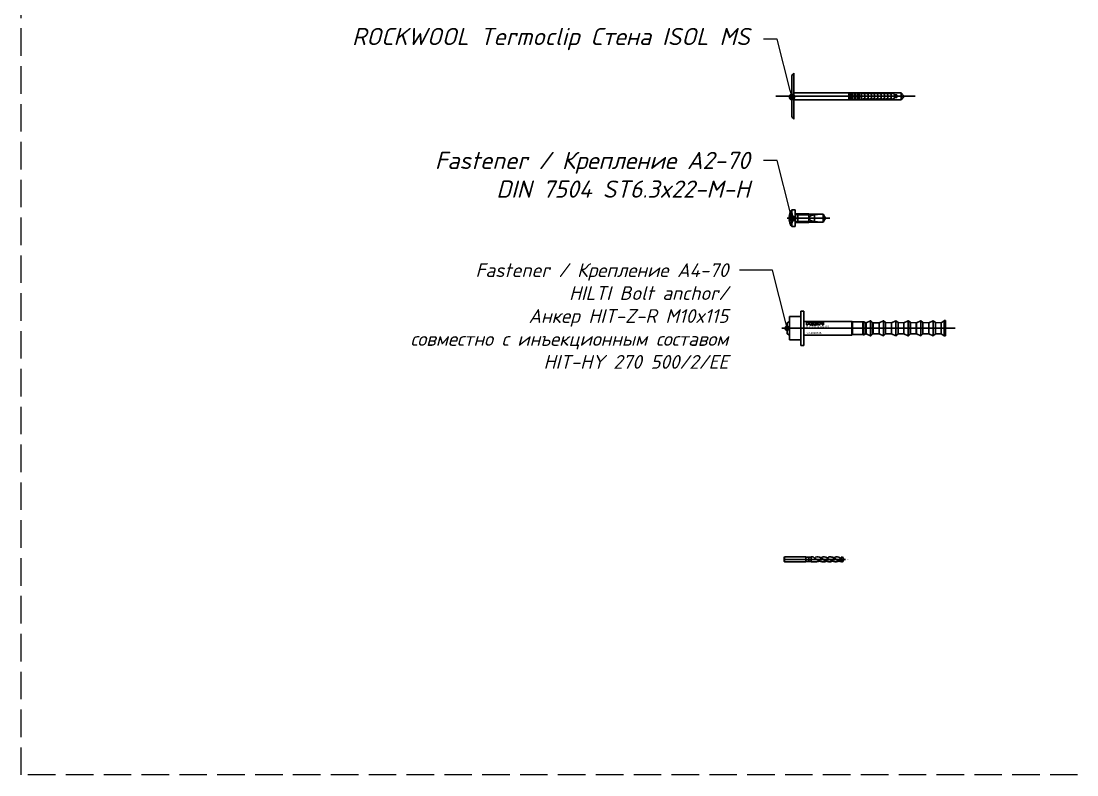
# Model space of a CAD drawing. Header units: millimetres. Extents: x -29692 to 34729, y -8412 to 43293.
# Drawn here: x -16984 to -16217, y -2757 to -2209 of the extents above; entities that cross this region are included whole.
import ezdxf
from ezdxf import colors
from ezdxf.entities.mleader import LeaderData, LeaderLine
from ezdxf.enums import TextEntityAlignment as Align
from ezdxf.math import Vec2, Vec3

# ---------------------------------------------------------------- set-up
doc = ezdxf.new("R2010")
doc.units = ezdxf.units.MM
doc.linetypes.add('JIS_02_4.0', pattern=[5.5, 4, -1.5])
doc.layers.add('_0_004_Текст_01', color=7, linetype='Continuous', lineweight=18)
doc.layers.add('_0_023 _Линия_04', color=96, linetype='JIS_02_4.0', lineweight=9, plot=False)
doc.styles.add('_DZ_2.5', font='isocpeui.ttf', dxfattribs={"height": 2.5})
doc.styles.get("Standard").update_dxf_attribs({"font": 'arial.ttf'})

# ---------------------------------------------------------------- blocks, each defined once
blk = doc.blocks.new('_Dot')
at = {"color": 0, "linetype": 'ByBlock', "lineweight": -2}
blk.add_line((-0.5, 0), (-1, 0), dxfattribs=at)
at = {"color": 0, "linetype": 'ByBlock', "const_width": 0.5}
blk.add_lwpolyline([(-0.25, 0, 1), (0.25, 0, 1)], format="xyb", close=True, dxfattribs=at)
blk = doc.blocks.new('*U1119')
at = {"color": 0, "linetype": 'ByBlock', "lineweight": -2}
for p, q in [((1.4, 16.65), (1.4, -16.65)), ((0, -14.73), (0, 14.73)), ((41.3, 2.54), (1.4, 2.54)), ((41.3, -2.54), (41.3, 2.54)), ((41.3, 2.54), (79.41, 2.54)), ((42.52, -2.54), (42.52, 2.54)), ((43.77, -2.54), (43.77, 2.54)), ((45.11, -2.54), (45.11, 2.54)), ((46.48, -2.54), (46.48, 2.54)), ((47.81, -2.54), (47.81, 2.54)), ((49.03, -2.54), (49.03, 2.54)), ((50.48, -2.54), (50.48, 2.54)), ((50.48, 2.54), (52.88, 1.52)), ((52.88, 2.54), (52.88, -2.54)), ((52.88, 2.54), (55.27, 1.52)), ((55.27, 2.54), (55.27, -2.54)), ((55.27, 2.54), (57.67, 1.52)), ((57.67, 2.54), (57.67, -2.54)), ((57.67, 2.54), (60.06, 1.52)), ((60.06, 2.54), (60.06, -2.54)), ((60.06, 2.54), (62.46, 1.52)), ((62.46, 2.54), (62.46, -2.54)), ((62.46, 2.54), (64.85, 1.52)), ((64.85, 2.54), (64.85, -2.54)), ((64.85, 2.54), (67.25, 1.52)), ((67.25, 2.54), (67.25, -2.54)), ((67.25, 2.54), (69.64, 1.52)), ((69.64, 2.54), (69.64, -2.54)), ((69.64, 2.54), (72.04, 1.52)), ((72.04, 2.54), (72.04, -2.54)), ((72.04, 2.54), (74.43, 1.52)), ((72.04, -1.52), (72.04, 1.52)), ((74.43, -1.52), (74.43, 1.52)), ((74.43, 1.04), (76.05, 1.04)), ((76.05, -1.04), (76.05, 1.04)), ((79.41, 2.54), (81.46, 0)), ((79.41, -2.54), (79.41, 2.54)), ((89.58, 0), (-11.83, 0)), ((41.3, -2.54), (1.46, -2.54)), ((41.3, -2.54), (79.41, -2.54)), ((50.48, -2.54), (52.88, -1.52)), ((52.88, -2.54), (55.27, -1.52)), ((55.27, -2.54), (57.67, -1.52)), ((57.67, -2.54), (60.06, -1.52)), ((60.06, -2.54), (62.46, -1.52)), ((62.46, -2.54), (64.85, -1.52)), ((64.85, -2.54), (67.25, -1.52)), ((67.25, -2.54), (69.64, -1.52)), ((69.64, -2.54), (72.04, -1.52)), ((72.04, -2.54), (74.43, -1.52)), ((74.43, -1.04), (76.05, -1.04)), ((79.41, -2.54), (81.46, 0))]:
    blk.add_line(p, q, dxfattribs=at)
for centre, start, end in [((2.79, 14.17), 119.16323, 168.65651), ((2.79, -14.17), 191.34349, 240.83677)]:
    blk.add_arc(centre, 2.84, start, end, dxfattribs=at)
blk = doc.blocks.new('*U1120')
at = {"color": 0, "linetype": 'ByBlock', "lineweight": -2}
for p, q in [((-5.93, 0), (25.23, 0)), ((-5.93, 0), (25.23, 0)), ((-2.2, 0.86), (-4.53, 0.86)), ((-2.2, 0.86), (-4.53, 0.86)), ((-2.2, 1.38), (-4.48, 1.38)), ((-2.2, 1.38), (-4.48, 1.38)), ((-3.96, 0.68), (-4.48, 0.68)), ((-3.96, 0.68), (-4.48, 0.68)), ((-3.99, 3.45), (-3.95, 3.45)), ((-3.99, 3.45), (-3.95, 3.45)), ((-2.2, 0.68), (-3.96, 0.68)), ((-2.2, 0.68), (-3.96, 0.68)), ((-2.2, 3.45), (-3.95, 3.45)), ((-2.2, 3.45), (-3.95, 3.45)), ((-2.69, 5.88), (-2.69, -5.88)), ((-2.69, 5.88), (-2.69, -5.88)), ((0, 6), (-2.45, 6)), ((-2.45, 6), (-2.45, -6)), ((0, 6), (-2.45, 6)), ((-2.45, 6), (-2.45, -6)), ((-2.2, 3.45), (-2.2, -3.45)), ((-2.2, 3.45), (-2.2, -3.45)), ((0, 6), (0, -6)), ((0, 6), (0, -6)), ((0, 3.15), (1.8, 2.44)), ((0, 3.15), (1.8, 2.44)), ((10, 3.15), (0.3, 3.15)), ((0.3, 3.15), (0.3, -3.15)), ((10, 3.15), (0.3, 3.15)), ((0.3, 3.15), (0.3, -3.15)), ((1.8, 3.15), (1.8, -3.15)), ((1.8, 3.15), (1.8, -3.15)), ((14.08, 2.44), (1.8, 2.44)), ((14.08, 2.44), (1.8, 2.44)), ((14.08, 2.9), (10, 3.15)), ((10, 3.15), (10, -3.15)), ((14.08, 2.9), (10, 3.15)), ((10, 3.15), (10, -3.15)), ((10.13, 0), (22, 0)), ((10.13, 0), (22, 0)), ((20.33, 2.9), (14.08, 2.9)), ((14.08, 2.9), (14.08, 0)), ((20.33, 2.9), (14.08, 2.9)), ((14.08, 2.9), (14.08, 0)), ((14.08, -2.49), (14.08, 0)), ((14.08, -2.49), (14.08, 0)), ((20.33, 2.9), (22, 0)), ((20.33, 2.9), (20.33, 0)), ((20.33, 2.9), (22, 0)), ((20.33, 2.9), (20.33, 0)), ((20.33, 2.89), (21.81, 0.34)), ((20.33, 2.89), (21.81, 0.34)), ((20.33, -2.89), (20.33, 0)), ((20.33, -2.89), (20.33, 0)), ((-2.2, -0.86), (-4.53, -0.86)), ((-2.2, -0.86), (-4.53, -0.86)), ((-3.96, -0.68), (-4.48, -0.68)), ((-3.96, -0.68), (-4.48, -0.68)), ((-2.2, -1.38), (-4.48, -1.38)), ((-2.2, -1.38), (-4.48, -1.38)), ((-3.95, -3.45), (-3.99, -3.45)), ((-3.95, -3.45), (-3.99, -3.45)), ((-2.2, -0.68), (-3.96, -0.68)), ((-2.2, -0.68), (-3.96, -0.68)), ((-2.2, -3.45), (-3.95, -3.45)), ((-2.2, -3.45), (-3.95, -3.45)), ((-2.45, -6), (0, -6)), ((-2.45, -6), (0, -6)), ((0, -3.15), (1.8, -2.44)), ((0, -3.15), (1.8, -2.44)), ((0.3, -3.15), (10, -3.15)), ((0.3, -3.15), (10, -3.15)), ((14.08, -2.44), (1.8, -2.44)), ((14.08, -2.44), (1.8, -2.44)), ((10, -3.15), (14.08, -2.9)), ((10, -3.15), (14.08, -2.9)), ((22, 0), (10.13, 0)), ((22, 0), (10.13, 0)), ((14.08, -2.49), (14.08, -2.9)), ((14.08, -2.49), (14.08, -2.9)), ((14.08, -2.9), (20.33, -2.9)), ((14.08, -2.9), (20.33, -2.9)), ((20.33, -2.9), (22, 0)), ((20.33, -2.9), (22, 0)), ((20.33, -2.89), (21.86, -0.24)), ((20.33, -2.89), (21.86, -0.24)), ((20.33, -2.89), (20.33, -2.9)), ((20.33, -2.89), (20.33, -2.9))]:
    blk.add_line(p, q, dxfattribs=at)
for points in [[(14.08, 2.49), (13.65, 2.43), (13.22, 2.35), (12.8, 2.26), (12.38, 2.14), (11.98, 1.99), (11.59, 1.82), (11.37, 1.7), (11.15, 1.57), (10.95, 1.42), (10.75, 1.26), (10.57, 1.07), (10.41, 0.87), (10.33, 0.73), (10.26, 0.59), (10.2, 0.44), (10.16, 0.3), (10.14, 0.15), (10.13, 0)], [(14.08, 2.49), (13.65, 2.43), (13.22, 2.35), (12.8, 2.26), (12.38, 2.14), (11.98, 1.99), (11.59, 1.82), (11.37, 1.7), (11.15, 1.57), (10.95, 1.42), (10.75, 1.26), (10.57, 1.07), (10.41, 0.87), (10.33, 0.73), (10.26, 0.59), (10.2, 0.44), (10.16, 0.3), (10.14, 0.15), (10.13, 0)], [(20.33, 2.89), (19.54, 2.88), (18.75, 2.87), (17.97, 2.85), (17.19, 2.82), (16.56, 2.79), (15.93, 2.74), (15.3, 2.68), (14.69, 2.6), (14.08, 2.49)], [(20.33, 2.89), (19.54, 2.88), (18.75, 2.87), (17.97, 2.85), (17.19, 2.82), (16.56, 2.79), (15.93, 2.74), (15.3, 2.68), (14.69, 2.6), (14.08, 2.49)], [(14.08, -2.49), (13.65, -2.43), (13.22, -2.35), (12.8, -2.26), (12.38, -2.14), (11.98, -1.99), (11.59, -1.82), (11.37, -1.7), (11.15, -1.57), (10.95, -1.42), (10.75, -1.26), (10.57, -1.07), (10.41, -0.87), (10.33, -0.73), (10.26, -0.59), (10.2, -0.44), (10.16, -0.3), (10.14, -0.15), (10.13, 0)], [(14.08, -2.49), (13.65, -2.43), (13.22, -2.35), (12.8, -2.26), (12.38, -2.14), (11.98, -1.99), (11.59, -1.82), (11.37, -1.7), (11.15, -1.57), (10.95, -1.42), (10.75, -1.26), (10.57, -1.07), (10.41, -0.87), (10.33, -0.73), (10.26, -0.59), (10.2, -0.44), (10.16, -0.3), (10.14, -0.15), (10.13, 0)], [(20.33, -2.89), (19.54, -2.88), (18.75, -2.87), (17.97, -2.85), (17.19, -2.82), (16.56, -2.79), (15.93, -2.74), (15.3, -2.68), (14.69, -2.6), (14.08, -2.49)], [(20.33, -2.89), (19.54, -2.88), (18.75, -2.87), (17.97, -2.85), (17.19, -2.82), (16.56, -2.79), (15.93, -2.74), (15.3, -2.68), (14.69, -2.6), (14.08, -2.49)]]:
    blk.add_lwpolyline(points, dxfattribs=at)
for centre, radius, start, end in [((5.4, 0), 10, 144.01107, 159.8182), ((5.4, 0), 10, 144.01107, 159.8182), ((5.4, 0), 9.39, 174.72754, 185.27246), ((5.4, 0), 9.39, 174.72754, 185.27246), ((-2.45, 5.7), 0.3, 90, 144.01107), ((-2.45, 5.7), 0.3, 90, 144.01107), ((0.3, 3.45), 0.3, 180, 270), ((0.3, 3.45), 0.3, 180, 270), ((5.4, 0), 10, 200.1818, 215.98893), ((5.4, 0), 10, 200.1818, 215.98893), ((-2.45, -5.7), 0.3, 215.98893, 270), ((-2.45, -5.7), 0.3, 215.98893, 270), ((0.3, -3.45), 0.3, 90, 180), ((0.3, -3.45), 0.3, 90, 180)]:
    blk.add_arc(centre, radius, start, end, dxfattribs=at)
for centre, major_axis, ratio, start_param, end_param in [((5.4, 0.36), (9.94, 0), 0.943872, 3.032976, 3.088325), ((5.4, 0.36), (9.94, 0), 0.943872, 3.032976, 3.088325), ((5.4, 1.04), (9.94, 0), 0.330312, 3.19486, 3.25021), ((5.4, 1.04), (9.94, 0), 0.330312, 3.19486, 3.25021), ((5.4, -0.05), (-9.98, 0), 0.996195, 5.923742, 6.139049), ((5.4, -0.05), (-9.98, 0), 0.996195, 5.923742, 6.139049), ((5.4, 0.56), (9.98, 0), 0.087156, -3.501036, -3.285729), ((5.4, 0.56), (9.98, 0), 0.087156, -3.501036, -3.285729), ((5.4, -1.04), (-9.94, 0), 0.330312, -0.108617, -0.053267), ((5.4, -1.04), (-9.94, 0), 0.330312, -0.108617, -0.053267), ((5.4, -0.36), (-9.94, 0), 0.943872, 0.053267, 0.108617), ((5.4, -0.36), (-9.94, 0), 0.943872, 0.053267, 0.108617), ((5.4, -0.56), (-9.98, 0), 0.087156, 0.144136, 0.359444), ((5.4, -0.56), (-9.98, 0), 0.087156, 0.144136, 0.359444), ((5.4, 0.05), (9.98, 0), 0.996195, 3.285729, 3.501036), ((5.4, 0.05), (9.98, 0), 0.996195, 3.285729, 3.501036)]:
    blk.add_ellipse(centre, major_axis=major_axis, ratio=ratio, start_param=start_param, end_param=end_param, dxfattribs=at)
for p in [(-4.6, 0), (0, 0), (22, 0)]:
    blk.add_point(p, dxfattribs=at)
blk = doc.blocks.new('Анкер HILTI HIT-Z-R')
at = {"color": 0, "linetype": 'ByBlock', "lineweight": -2}
for p, q in [((10.1, 8.5), (1.7, 8.5)), ((1.7, -8.5), (1.7, 8.5)), ((12.1, 12.5), (10.1, 12.5)), ((10.1, -12.5), (10.1, 12.5)), ((12.1, -12.5), (12.1, 12.5)), ((122.12, 0), (-3.71, 0)), ((0, 4), (1.7, 5)), ((0, -4), (0, 4)), ((10.1, 0), (1.7, 0)), ((47, 5), (12.1, 5)), ((14.1, 4.33), (15.09, 4.33)), ((14.1, 2.53), (14.1, 4.33)), ((14.1, 2.53), (15.09, 2.53)), ((15.09, 3.86), (15.09, 4.33)), ((15.09, 3.86), (16.71, 3.86)), ((15.09, 3.03), (16.71, 3.03)), ((15.09, 2.53), (15.09, 3.03)), ((16.71, 4.33), (17.7, 4.33)), ((16.71, 3.86), (16.71, 4.33)), ((16.71, 2.53), (16.71, 3.03)), ((16.71, 2.53), (17.7, 2.53)), ((17.7, 2.53), (17.7, 4.33)), ((17.9, 4.33), (18.89, 4.33)), ((17.9, 2.53), (17.9, 4.33)), ((17.9, 2.53), (18.89, 2.53)), ((18.89, 2.53), (18.89, 4.33)), ((19.09, 4.33), (20.08, 4.33)), ((19.09, 2.53), (19.09, 4.33)), ((19.09, 2.53), (22.1, 2.53)), ((20.08, 3.33), (20.08, 4.33)), ((20.08, 3.33), (22.1, 3.33)), ((21.45, 4.33), (25.32, 4.33)), ((21.45, 3.53), (21.45, 4.33)), ((21.45, 3.53), (22.89, 3.53)), ((22.1, 2.53), (22.1, 3.33)), ((22.89, 2.53), (22.89, 3.53)), ((22.89, 2.53), (23.88, 2.53)), ((23.88, 3.53), (25.32, 3.53)), ((23.88, 2.53), (23.88, 3.53)), ((25.32, 3.53), (25.32, 4.33)), ((25.52, 4.33), (26.51, 4.33)), ((25.52, 2.53), (25.52, 4.33)), ((25.52, 2.53), (26.51, 2.53)), ((26.51, 2.53), (26.51, 4.33)), ((47.45, 4.6), (47, 5)), ((47, -5), (47, 5)), ((55, 4.6), (47.45, 4.6)), ((47.45, -4.6), (47.45, 4.6)), ((55, 4.6), (55.4, 4.7)), ((55, -4.6), (55, 4.6)), ((55.86, 4.7), (55.4, 4.7)), ((55.4, -4.7), (55.4, 4.7)), ((57.28, 4.01), (55.86, 4.7)), ((55.86, -4.7), (55.86, 4.7)), ((57.28, -4.01), (57.28, 4.01)), ((57.5, 4), (60.66, 5.47)), ((57.5, -4), (57.5, 4)), ((60.66, -5.47), (60.66, 5.47)), ((62.28, 4.03), (60.77, 5.45)), ((60.77, -5.45), (60.77, 5.45)), ((62.28, -4.03), (62.28, 4.03)), ((62.49, 4), (62.5, 4)), ((62.49, -4), (62.49, 4)), ((62.5, -4), (62.5, 4)), ((66.8, 3.98), (62.5, 3.98)), ((66.8, 4.02), (69.96, 5.49)), ((66.8, -4.02), (66.8, 4.02)), ((69.96, -5.49), (69.96, 5.49)), ((71.58, 4.05), (70.07, 5.47)), ((70.07, -5.47), (70.07, 5.47)), ((75.83, 4.02), (71.58, 4.05)), ((71.58, -4.05), (71.58, 4.05)), ((75.83, 4.02), (75.84, 4.02)), ((75.83, -4.02), (75.83, 4.02)), ((75.84, 4.02), (79, 5.49)), ((75.84, -4.02), (75.84, 4.02)), ((79, -5.49), (79, 5.49)), ((80.62, 4.05), (79.11, 5.47)), ((79.11, -5.47), (79.11, 5.47)), ((84.87, 4.02), (80.62, 4.05)), ((80.62, -4.05), (80.62, 4.05)), ((84.87, 4.02), (84.88, 4.02)), ((84.87, -4.02), (84.87, 4.02)), ((84.88, 4.02), (88.04, 5.49)), ((84.88, -4.02), (84.88, 4.02)), ((88.04, -5.49), (88.04, 5.49)), ((89.66, 4.05), (88.15, 5.47)), ((88.15, -5.47), (88.15, 5.47)), ((93.91, 4.02), (89.66, 4.05)), ((89.66, -4.05), (89.66, 4.05)), ((93.91, 4.02), (93.92, 4.02)), ((93.91, -4.02), (93.91, 4.02)), ((93.92, 4.02), (97.08, 5.49)), ((93.92, -4.02), (93.92, 4.02)), ((97.08, -5.49), (97.08, 5.49)), ((98.7, 4.05), (97.19, 5.47)), ((97.19, -5.47), (97.19, 5.47)), ((102.95, 4.02), (98.7, 4.05)), ((98.7, -4.05), (98.7, 4.05)), ((102.95, 4.02), (102.96, 4.02)), ((102.95, -4.02), (102.95, 4.02)), ((102.96, 4.02), (106.12, 5.49)), ((102.96, -4.02), (102.96, 4.02)), ((106.12, -5.49), (106.12, 5.49)), ((107.74, 4.05), (106.23, 5.47)), ((106.23, -5.47), (106.23, 5.47)), ((111.99, 4.02), (107.74, 4.05)), ((107.74, -4.05), (107.74, 4.05)), ((111.99, 4.02), (112, 4.02)), ((111.99, -4.02), (111.99, 4.02)), ((112, 3.98), (114.19, 5.48)), ((112, -4.02), (112, 4.02)), ((114.19, -5.48), (114.19, 5.48)), ((115, 5.5), (114.25, 5.5)), ((114.25, -5.5), (114.25, 5.5)), ((115, -5.5), (115, 5.5)), ((1.7, -5), (0, -4)), ((47, -5), (12.1, -5)), ((47, -5), (47.45, -4.6)), ((55, -4.6), (47.45, -4.6)), ((55.4, -4.7), (55, -4.6)), ((55.86, -4.7), (55.4, -4.7)), ((55.86, -4.7), (57.28, -4.01)), ((60.66, -5.47), (57.5, -4)), ((60.77, -5.45), (62.28, -4.03)), ((62.5, -4), (62.49, -4)), ((66.8, -3.98), (62.5, -3.98)), ((69.96, -5.49), (66.8, -4.02)), ((70.07, -5.47), (71.58, -4.05)), ((71.58, -4.05), (75.83, -4.02)), ((75.84, -4.02), (75.83, -4.02)), ((79, -5.49), (75.84, -4.02)), ((79.11, -5.47), (80.62, -4.05)), ((80.62, -4.05), (84.87, -4.02)), ((84.88, -4.02), (84.87, -4.02)), ((88.04, -5.49), (84.88, -4.02)), ((88.15, -5.47), (89.66, -4.05)), ((89.66, -4.05), (93.91, -4.02)), ((93.92, -4.02), (93.91, -4.02)), ((97.08, -5.49), (93.92, -4.02)), ((97.19, -5.47), (98.7, -4.05)), ((98.7, -4.05), (102.95, -4.02)), ((102.96, -4.02), (102.95, -4.02)), ((106.12, -5.49), (102.96, -4.02)), ((106.23, -5.47), (107.74, -4.05)), ((107.74, -4.05), (111.99, -4.02)), ((112, -4.02), (111.99, -4.02)), ((114.19, -5.48), (112, -3.98)), ((115, -5.5), (114.25, -5.5)), ((10.1, -8.5), (1.7, -8.5)), ((12.1, -12.5), (10.1, -12.5))]:
    blk.add_line(p, q, dxfattribs=at)
for centre, radius, start, end in [((57.39, 4.23), 0.25, 243.88721, 295.00034), ((60.7, 5.38), 0.1, 46.7425, 114.9353), ((62.41, 4.17), 0.191, 226.80761, 294.70996), ((70, 5.4), 0.1, 46.74278, 114.93572), ((79.04, 5.4), 0.1, 46.74081, 114.93722), ((88.08, 5.4), 0.1, 46.74361, 114.93675), ((97.12, 5.4), 0.1, 46.74322, 114.93627), ((106.16, 5.4), 0.1, 46.74284, 114.93579), ((114.2, 5.55), 0.0707, 261.86696, 315.00087), ((57.39, -4.23), 0.25, 64.99966, 116.11279), ((60.7, -5.38), 0.1, 245.0647, 313.2575), ((62.41, -4.17), 0.191, 65.29004, 133.19239), ((70, -5.4), 0.1, 245.06428, 313.25722), ((79.04, -5.4), 0.1, 245.06278, 313.25919), ((88.08, -5.4), 0.1, 245.06325, 313.25639), ((97.12, -5.4), 0.1, 245.06373, 313.25678), ((106.16, -5.4), 0.1, 245.06421, 313.25716), ((114.2, -5.55), 0.0707, 44.99913, 98.13304)]:
    blk.add_arc(centre, radius, start, end, dxfattribs=at)
blk.add_text('HIT-Z-R M 10x115', height=1.4286, dxfattribs=at).set_placement((30.48, 0.43), align=Align.RIGHT)
blk.add_text('No.2018426', height=1.429, dxfattribs=at).set_placement((14.04, -4.12))
blk = doc.blocks.new('Сверло')
at = {"color": 0, "linetype": 'ByBlock', "lineweight": -2}
for p, q in [((-1.1, 0), (23.56, 0)), ((0, 0.02), (1.02, 1.8)), ((0, 0), (1.04, -1.8)), ((4.86, 0), (22.05, 0)), ((23.83, 1.8), (19.64, 1.8)), ((23.56, 0), (43.95, 0)), ((23.83, 1.8), (23.83, -1.8)), ((27.83, 1.6), (23.83, 1.6)), ((25.43, 1.6), (25.43, -1.6)), ((27.83, 1.8), (43.21, 1.8)), ((27.83, 1.8), (27.83, -1.8)), ((43.21, 1.8), (43.53, 1.48)), ((43.21, 1.8), (43.21, -1.8)), ((43.53, 1.48), (43.53, -1.48)), ((6.29, -0.31), (6.83, -0.68)), ((23.83, -1.8), (22.27, -1.8)), ((27.83, -1.6), (23.83, -1.6)), ((27.83, -1.8), (43.21, -1.8)), ((43.21, -1.8), (43.53, -1.48))]:
    blk.add_line(p, q, dxfattribs=at)
for points in [[(1, 1.55), (1.42, 1.51), (1.43, 1.51), (1.44, 1.51), (1.46, 1.5), (1.49, 1.5), (1.56, 1.49), (1.7, 1.47), (1.85, 1.45), (1.85, 1.45), (1.87, 1.44), (1.91, 1.44), (1.97, 1.42), (2.11, 1.4), (2.26, 1.37), (2.56, 1.3), (2.56, 1.3), (2.57, 1.3), (2.58, 1.3), (2.61, 1.29), (2.66, 1.28), (2.76, 1.25), (2.87, 1.22), (2.87, 1.22), (2.89, 1.22), (2.91, 1.21), (2.96, 1.2), (3.06, 1.17), (3.16, 1.14), (3.55, 0.98), (3.55, 0.98), (3.56, 0.98), (3.57, 0.97), (3.61, 0.96), (3.67, 0.93), (3.8, 0.87), (3.94, 0.81), (3.94, 0.81), (3.96, 0.8), (3.99, 0.78), (4.06, 0.75), (4.19, 0.69), (4.32, 0.63), (4.45, 0.56), (4.55, 0.51), (4.63, 0.47), (4.64, 0.47), (4.65, 0.46), (4.68, 0.45), (4.73, 0.43), (4.83, 0.38), (4.93, 0.32), (4.94, 0.32), (4.95, 0.31), (4.97, 0.3), (5.02, 0.27), (5.11, 0.22), (5.2, 0.16), (5.48, -0.01), (5.49, -0.01), (5.49, -0.01), (5.5, -0.02), (5.53, -0.04), (5.57, -0.07), (5.67, -0.13), (5.78, -0.21), (5.78, -0.21), (5.8, -0.22), (5.82, -0.24), (5.87, -0.27), (5.97, -0.34), (6.09, -0.41), (6.28, -0.56), (6.48, -0.71), (6.69, -0.85)], [(10.41, 1.71), (10.8, 1.66), (10.81, 1.66), (10.82, 1.66), (10.83, 1.65), (10.86, 1.65), (10.93, 1.64), (11.06, 1.62), (11.2, 1.59), (11.21, 1.59), (11.22, 1.58), (11.26, 1.58), (11.32, 1.56), (11.45, 1.54), (11.59, 1.51), (11.91, 1.41), (11.91, 1.41), (11.92, 1.41), (11.93, 1.41), (11.96, 1.4), (12.01, 1.38), (12.12, 1.35), (12.23, 1.31), (12.23, 1.31), (12.25, 1.3), (12.27, 1.3), (12.33, 1.28), (12.43, 1.24), (12.54, 1.2), (12.93, 1.03), (12.93, 1.03), (12.94, 1.02), (12.95, 1.01), (12.99, 1), (13.05, 0.97), (13.18, 0.9), (13.32, 0.83), (13.33, 0.83), (13.34, 0.82), (13.37, 0.8), (13.44, 0.77), (13.57, 0.7), (13.7, 0.63), (13.84, 0.56), (13.94, 0.51), (14.02, 0.47), (14.03, 0.47), (14.04, 0.46), (14.06, 0.45), (14.11, 0.43), (14.21, 0.38), (14.32, 0.32), (14.32, 0.32), (14.33, 0.31), (14.36, 0.3), (14.4, 0.27), (14.49, 0.22), (14.58, 0.16), (14.87, -0.01), (14.87, -0.01), (14.88, -0.01), (14.89, -0.02), (14.91, -0.04), (14.96, -0.07), (15.05, -0.13), (15.16, -0.21), (15.17, -0.21), (15.18, -0.22), (15.2, -0.24), (15.25, -0.27), (15.36, -0.34), (15.47, -0.41), (15.67, -0.56), (15.87, -0.71), (16.07, -0.85)]]:
    blk.add_lwpolyline(points, dxfattribs=at)
for centre, radius, start, end in [((0.95, -2.82), 4.59, 141.89348, 142.04369), ((1.34, -4.17), 5.73, 93.33522, 94.62697), ((0.33, 0.77), 1.03, 312.05274, 49.43651), ((5.64, -2.82), 4.59, 93.90881, 116.99339), ((5.72, 0), 1.8, 90, 102.52425), ((10.33, -2.82), 4.59, 93.90881, 116.99339), ((9.97, -3.02), 4.75, 84.74386, 93.81677), ((10.41, 0), 1.8, 90, 102.52425), ((15.22, -3.32), 5.12, 91.27538, 116.39885), ((19.96, -3.44), 5.25, 93.48366, 116.26878), ((0.69, 0.8), 2.62, 277.23027, 316.5515), ((5.27, 2.96), 4.78, 228.94441, 275.3208), ((5.39, 0.8), 2.62, 277.23027, 311.80155), ((9.5, 2.85), 4.65, 232.40585, 270.26502), ((9.97, 2.96), 4.78, 228.94441, 275.3208), ((10.41, 0), 1.8, 270, 327.61875), ((14.66, 2.96), 4.78, 228.94441, 275.3208), ((14.77, 0.8), 2.62, 277.23027, 311.80155), ((18.89, 2.85), 4.65, 232.40585, 270.26502), ((19.35, 2.96), 4.78, 228.94441, 275.3208), ((19.79, 0), 1.8, 270, 327.61875)]:
    blk.add_arc(centre, radius, start, end, dxfattribs=at)
blk.add_open_spline([(-2.67, 0), (-2.67, 0), (-2.67, 0.01), (-2.66, 0.01)], degree=3, dxfattribs=at)
for points, knots in [([(0.21, 0.38), (0.22, 0.38), (0.24, 0.37), (0.25, 0.36), (0.64, 0.21), (0.99, -0.01), (1.35, -0.21), (1.61, -0.35), (1.88, -0.5), (2.14, -0.65)], [2.951091, 2.951091, 2.951091, 2.951091, 3, 3, 3, 4, 4, 4, 5, 5, 5, 5]), ([(1.02, 1.8), (1.46, 1.77), (1.88, 1.7), (2.31, 1.62), (2.62, 1.55), (2.93, 1.47), (3.24, 1.38), (3.65, 1.25), (4.05, 1.08), (4.44, 0.9), (4.74, 0.74), (5.04, 0.57), (5.33, 0.39), (5.64, 0.2), (5.94, -0.01), (6.24, -0.21), (6.44, -0.36), (6.63, -0.51), (6.83, -0.65)], [0, 0, 0, 0, 1, 1, 1, 2, 2, 2, 3, 3, 3, 4, 4, 4, 5, 5, 5, 6, 6, 6, 6]), ([(5.72, 1.8), (6.15, 1.77), (6.58, 1.7), (7, 1.62), (7.31, 1.55), (7.62, 1.47), (7.93, 1.38), (8.34, 1.25), (8.74, 1.08), (9.13, 0.9), (9.44, 0.74), (9.73, 0.57), (10.03, 0.39), (10.33, 0.2), (10.63, -0.01), (10.93, -0.21), (11.13, -0.36), (11.32, -0.51), (11.52, -0.65)], [0, 0, 0, 0, 1, 1, 1, 2, 2, 2, 3, 3, 3, 4, 4, 4, 5, 5, 5, 6, 6, 6, 6]), ([(10.41, 1.8), (10.84, 1.77), (11.27, 1.7), (11.69, 1.62), (12, 1.55), (12.32, 1.47), (12.62, 1.38), (13.03, 1.25), (13.43, 1.08), (13.82, 0.9), (14.13, 0.74), (14.43, 0.57), (14.72, 0.39), (15.03, 0.2), (15.32, -0.01), (15.62, -0.21), (15.82, -0.36), (16.01, -0.51), (16.21, -0.65)], [0, 0, 0, 0, 1, 1, 1, 2, 2, 2, 3, 3, 3, 4, 4, 4, 5, 5, 5, 6, 6, 6, 6]), ([(15.1, 1.8), (15.53, 1.77), (15.96, 1.7), (16.38, 1.62), (16.7, 1.55), (17.01, 1.47), (17.31, 1.38), (17.72, 1.25), (18.13, 1.08), (18.51, 0.9), (18.82, 0.74), (19.12, 0.57), (19.41, 0.39), (19.72, 0.2), (20.02, -0.01), (20.31, -0.21), (21, -0.7), (21.65, -1.23), (22.27, -1.8)], [0, 0, 0, 0, 1, 1, 1, 2, 2, 2, 3, 3, 3, 4, 4, 4, 5, 5, 5, 6, 6, 6, 6])]:
    blk.add_open_spline(points, degree=3, knots=knots, dxfattribs=at)

msp = doc.modelspace()

# ---------------------------------------------------------------- linework, layer by layer
at = {"layer": '_0_023 _Линия_04', "ltscale": 5, "transparency": 33554687}
msp.add_lwpolyline([(-16984.319, -506.694), (-14484.319, -506.694), (-14484.319, -2756.694), (-16984.319, -2756.694)], close=True, dxfattribs=at)

# ---------------------------------------------------------------- block references
at = {"color": 0, "linetype": 'ByBlock', "lineweight": -2}
for name, p in [('*U1119', (-16424.337, -2263.5)), ('Анкер HILTI HIT-Z-R', (-16427.918, -2432.122))]:
    msp.add_blockref(name, p, dxfattribs=at)
at = {"color": 0, "linetype": 'ByBlock', "lineweight": -2, "xscale": -1, "rotation": 180}
msp.add_blockref('*U1120', (-16421.979, -2352.142), dxfattribs=at)
at = {"color": 0, "linetype": 'ByBlock', "lineweight": -2, "rotation": 180}
msp.add_blockref('Сверло', (-16386.562, -2600.102), dxfattribs=at)

# ---------------------------------------------------------------- leaders
at = {"layer": '_0_004_Текст_01'}
ml = msp.add_multileader_mtext('Standard', dxfattribs=at)
ml.set_content('Fastener / Крепление А4-70\\PDIN 7337 / ISO 15983 {\\fArial|b0|i1|c204|p34;\\H1.08333x;Ø}4.8x10', color=256, style='_DZ_2.5')
ml.set_leader_properties(color=256, linetype='ByLayer', lineweight=-1)
ml.set_arrow_properties(name='DOT')
ml.build(insert=Vec2(0, 0))
ml.multileader.update_dxf_attribs({"dogleg_length": 2, "arrow_head_size": 5, "scale": 5})
ctx = ml.context
ctx.base_point, ctx.scale, ctx.char_height, ctx.arrow_head_size, ctx.landing_gap_size, ctx.plane_origin = Vec3(-16722.121, -2065.799), 5, 12.5, 5, 10, Vec3(-16421.62, -2100.577)
ctx.text_align_type = 2
notes = []
notes.append((ctx, [(0, (1, 1, 0), (-16434.026, -2065.799), (-1, 0), 30, [(0, [(-16423.37, -2107.952)], 0, [])])]))
ctx.mtext.insert, ctx.mtext.alignment, ctx.mtext.flow_direction = Vec3(-16474.026, -2059.073), 3, 5
ml = msp.add_multileader_mtext('Standard', dxfattribs=at)
ml.set_content('ROCKWOOL Termoclip Стена ISOL MS', color=256, style='_DZ_2.5')
ml.set_leader_properties(color=256, linetype='ByLayer', lineweight=-1)
ml.set_arrow_properties(name='DOT')
ml.build(insert=Vec2(0, 0))
ml.multileader.update_dxf_attribs({"dogleg_length": 2, "arrow_head_size": 5, "scale": 5})
ctx = ml.context
ctx.base_point, ctx.scale, ctx.char_height, ctx.arrow_head_size, ctx.landing_gap_size, ctx.plane_origin = Vec3(-16758.345, -2222.002), 5, 12.5, 5, 10, Vec3(-16422.587, -2256.78)
ctx.text_align_type = 2
notes.append((ctx, [(0, (1, 1, 0), (-16434.993, -2222.002), (-1, 0), 10, [(0, [(-16424.337, -2264.155)], 0, [])])]))
ctx.mtext.insert, ctx.mtext.alignment, ctx.mtext.flow_direction = Vec3(-16454.993, -2213.877), 3, 5
ml = msp.add_multileader_mtext('Standard', dxfattribs=at)
ml.set_content('Fastener / Крепление А2-70\\PDIN 7504 ST6.3x22-M-H', color=256, style='_DZ_2.5')
ml.set_leader_properties(color=256, linetype='ByLayer', lineweight=-1)
ml.set_arrow_properties(name='DOT')
ml.build(insert=Vec2(0, 0))
ml.multileader.update_dxf_attribs({"dogleg_length": 2, "arrow_head_size": 5, "scale": 5})
ctx = ml.context
ctx.base_point, ctx.scale, ctx.char_height, ctx.arrow_head_size, ctx.landing_gap_size, ctx.plane_origin = Vec3(-16697.379, -2310.26), 5, 12.5, 5, 10, Vec3(-16422.587, -2345.038)
ctx.text_align_type = 2
notes.append((ctx, [(0, (1, 1, 0), (-16434.993, -2310.26), (-1, 0), 10, [(0, [(-16424.337, -2352.413)], 0, [])])]))
ctx.mtext.insert, ctx.mtext.alignment, ctx.mtext.flow_direction = Vec3(-16454.993, -2303.929), 3, 5
ml = msp.add_multileader_mtext('Standard', dxfattribs=at)
ml.set_content('\\A1;Fastener / Крепление А4-70\\PHILTI Bolt anchor/\\PАнкер HIT-Z-R M10x115 \\Pсовместно с инъекционным составом\\PHIT-HY 270 500/2/EE', color=256, style='_DZ_2.5')
ml.set_leader_properties(color=256, linetype='ByLayer', lineweight=-1)
ml.set_arrow_properties(name='DOT')
ml.build(insert=Vec2(0, 0))
ml.multileader.update_dxf_attribs({"dogleg_length": 2, "scale": 4})
ctx = ml.context
ctx.base_point, ctx.scale, ctx.char_height, ctx.landing_gap_size, ctx.plane_origin = Vec3(-16720.536, -2389.969), 4, 10, 8, Vec3(-16426.168, -2424.747)
ctx.text_align_type = 2
notes.append((ctx, [(0, (1, 1, 0), (-16438.574, -2389.969), (-1, 0), 24, [(0, [(-16427.918, -2432.122)], 0, [])])]))
ctx.mtext.insert, ctx.mtext.alignment, ctx.mtext.flow_direction = Vec3(-16470.574, -2384.904), 3, 5
for ctx, leaders in notes:
    for number, flags, end, landing, length, lines in leaders:
        leader = LeaderData()
        leader.index, (leader.has_last_leader_line, leader.has_dogleg_vector, leader.attachment_direction) = number, flags
        leader.last_leader_point, leader.dogleg_vector, leader.dogleg_length = Vec3(end), Vec3(landing), length
        for number, points, colour, breaks in lines:
            line = LeaderLine()
            line.index, line.vertices, line.color, line.breaks = number, Vec3.list(points), colors.encode_raw_color(colour), breaks
            leader.lines.append(line)
        ctx.leaders.append(leader)

doc.saveas('drawing.dxf')
